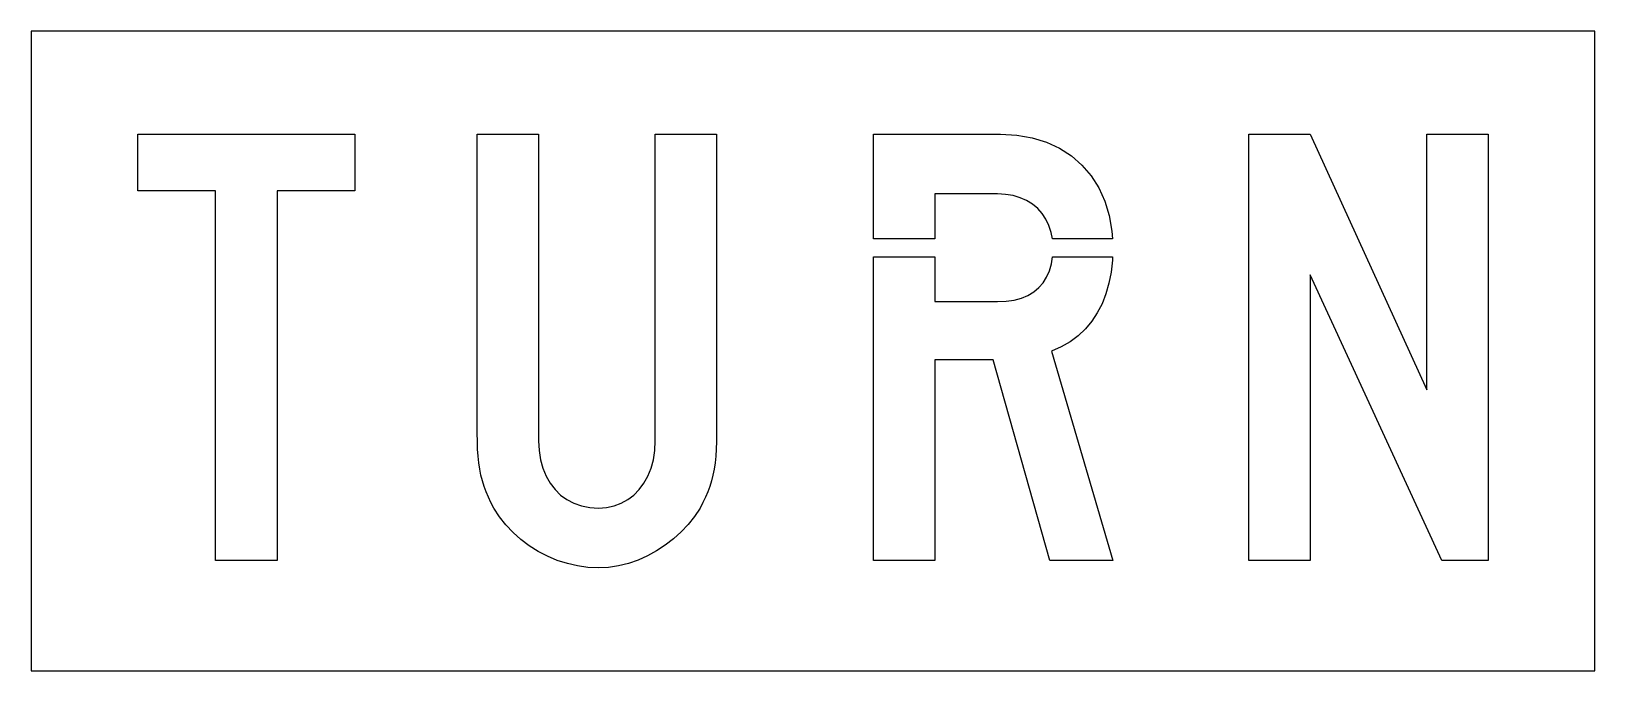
# Model space of a CAD drawing. Extents: x 0 to 44, y 0 to 18.
import ezdxf

# ---------------------------------------------------------------- set-up
doc = ezdxf.new("R2010")
doc.units = 0
doc.layers.add('CUT', color=7, linetype='Continuous')
doc.layers.add('OUTSIDE', color=1, linetype='Continuous')

msp = doc.modelspace()

# ---------------------------------------------------------------- linework, layer by layer
at = {"layer": 'CUT'}
for points in [[(5.1888, 3.105), (5.1888, 13.5054), (3, 13.5054), (3, 15.105), (9.1056, 15.105), (9.1056, 13.5054), (6.9156, 13.5054), (6.9156, 3.105)], [(19.2627, 6.0354), (19.2423, 5.8482), (19.2159, 5.6718), (19.1823, 5.505), (19.1415, 5.3454), (19.0947, 5.1894), (19.0395, 5.0382), (18.9759, 4.887), (18.9039, 4.7346), (18.8247, 4.5786), (18.6663, 4.3422), (18.4863, 4.1178), (18.2883, 3.9066), (18.0723, 3.7122), (17.8419, 3.5334), (17.5983, 3.3738), (17.3427, 3.2334), (17.0775, 3.1158), (16.8051, 3.021), (16.5267, 2.9514), (16.2447, 2.9094), (15.9615, 2.895), (15.6663, 2.9082), (15.3747, 2.949), (15.0867, 3.015), (14.8047, 3.1062), (14.5299, 3.2214), (14.2671, 3.3582), (14.0151, 3.5154), (13.7775, 3.693), (13.5579, 3.8898), (13.3551, 4.1034), (13.1727, 4.3338), (13.0143, 4.5786), (12.9339, 4.7346), (12.8631, 4.887), (12.7995, 5.0382), (12.7443, 5.1894), (12.6963, 5.3454), (12.6555, 5.505), (12.6231, 5.6718), (12.5955, 5.8482), (12.5763, 6.0354), (12.5619, 6.2358), (12.5535, 6.4506), (12.5511, 6.6834), (12.5511, 15.105), (14.2767, 15.105), (14.2767, 6.4734), (14.2911, 6.1974), (14.3319, 5.9382), (14.3979, 5.6982), (14.4891, 5.4774), (14.6031, 5.277), (14.7399, 5.0994), (14.8983, 4.9458), (15.0759, 4.8174), (15.2715, 4.7154), (15.4851, 4.6398), (15.7155, 4.5942), (15.9615, 4.5786), (16.1871, 4.5942), (16.4019, 4.6398), (16.6023, 4.7154), (16.7883, 4.8174), (16.9575, 4.9458), (17.1087, 5.0994), (17.2407, 5.277), (17.3523, 5.4774), (17.4411, 5.6982), (17.5071, 5.9382), (17.5479, 6.1974), (17.5611, 6.4734), (17.5611, 15.105), (19.2879, 15.105), (19.2879, 6.6834), (19.2855, 6.4506), (19.2771, 6.2358)], [(28.4489, 12.8694), (28.3229, 13.0098), (28.1765, 13.1322), (28.0121, 13.2342), (27.8309, 13.3146), (27.6329, 13.3734), (27.4217, 13.4082), (27.1961, 13.4202), (25.4273, 13.4202), (25.4273, 12.1556), (23.7017, 12.1556), (23.7017, 15.105), (27.2801, 15.105), (27.7409, 15.0786), (28.1717, 15.003), (28.5725, 14.877), (28.9409, 14.7054), (29.2745, 14.4894), (29.5697, 14.2314), (29.8265, 13.9326), (30.0401, 13.5954), (30.2117, 13.2222), (30.3353, 12.8142), (30.4121, 12.375), (30.4244, 12.1556), (28.7358, 12.1556), (28.7033, 12.339), (28.6409, 12.5322), (28.5557, 12.7098)], [(34.2632, 3.105), (34.2632, 15.105), (35.9888, 15.105), (39.2732, 7.905), (39.2732, 15.105), (41, 15.105), (41, 3.105), (39.6944, 3.105), (35.9888, 11.1474), (35.9888, 3.105)], [(23.7017, 11.6536), (25.4273, 11.6536), (25.4273, 10.389), (27.1961, 10.389), (27.4385, 10.401), (27.6629, 10.4346), (27.8657, 10.4898), (28.0493, 10.5666), (28.2125, 10.665), (28.3541, 10.7838), (28.4753, 10.923), (28.5749, 11.0814), (28.6529, 11.2602), (28.7093, 11.457), (28.7401, 11.6536), (30.4299, 11.6536), (30.4265, 11.5554), (30.3893, 11.2218), (30.3281, 10.9062), (30.2429, 10.6086), (30.1337, 10.3314), (30.0017, 10.0734), (29.8445, 9.837), (29.6645, 9.6222), (29.4617, 9.4302), (29.2349, 9.2622), (28.9841, 9.1182), (28.7117, 8.9994), (30.4385, 3.105), (28.6697, 3.105), (27.0701, 8.7474), (25.4273, 8.7474), (25.4273, 3.105), (23.7017, 3.105)]]:
    msp.add_lwpolyline(points, close=True, dxfattribs=at)
at = {"layer": 'OUTSIDE'}
msp.add_lwpolyline([(0, 0), (44, 0), (44, 18), (0, 18)], close=True, dxfattribs=at)

doc.saveas('drawing.dxf')
